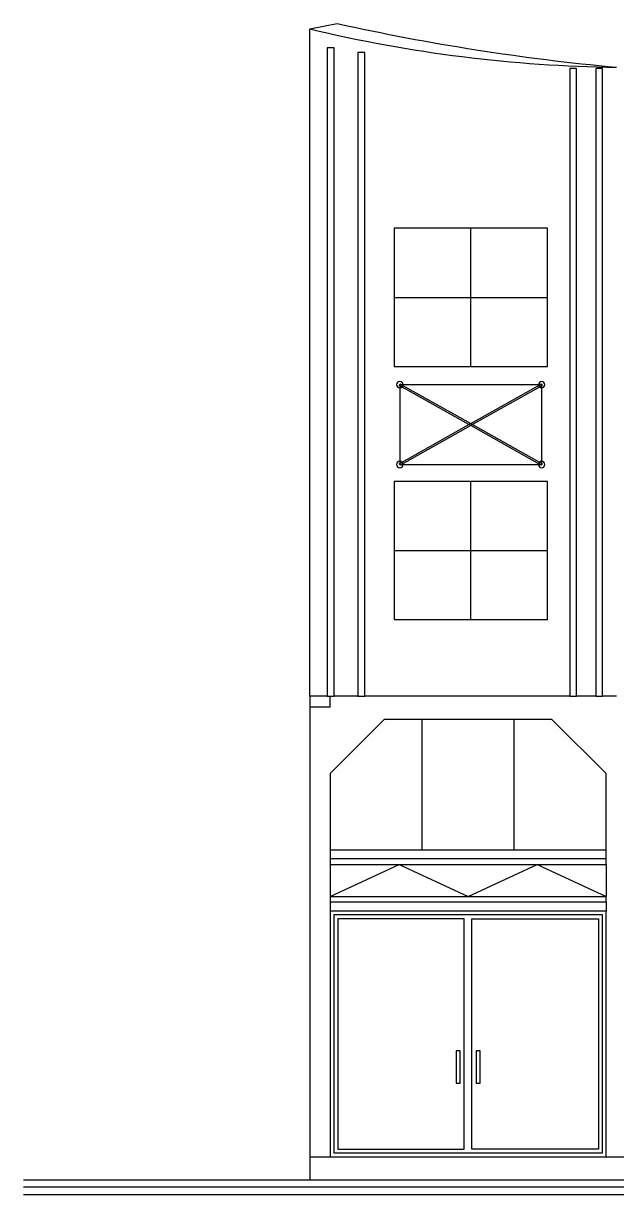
# Model space of a CAD drawing. Header units: inches. Extents: x 407.4 to 441.7, y 117.1 to 134.1.
# Drawn here: x 407.4 to 415.14, y 117.1 to 132.37 of the extents above; entities that cross this region are included whole.
import ezdxf

# ---------------------------------------------------------------- set-up
doc = ezdxf.new("R2010")
doc.units = ezdxf.units.IN
for name, color, linetype, lineweight in [('01_SOURCE_ARCHITECTURE', 7, 'Continuous', 25), ('02_OPENING_BOUNDARIES', 7, 'Continuous', 25), ('03_NEW_GLAZING', 7, 'Continuous', 25), ('04_EXPOSED_METAL', 7, 'Continuous', 25), ('05_TENSION_BRACES', 7, 'Continuous', 25), ('06_SOLAR_FINS', 7, 'Continuous', 25), ('07_FIXINGS', 7, 'Continuous', 25)]:
    doc.layers.add(name, color=color, linetype=linetype, lineweight=lineweight)

# ---------------------------------------------------------------- blocks, each defined once
blk = doc.blocks.new('HT_SOURCE_STOREFRONT_1')
at = {"layer": '02_OPENING_BOUNDARIES'}
for points in [[(1.8, 3.88), (1.8, 4), (1.8, 4.993), (1.093, 5.7), (0.6, 5.7), (-0.6, 5.7), (-1.093, 5.7), (-1.8, 4.993), (-1.8, 4), (-1.8, 3.88)], [(-1.8, 3.32), (-1.8, 3.2)], [(1.8, 3.32), (1.8, 3.2)]]:
    blk.add_lwpolyline(points, dxfattribs=at)
blk = doc.blocks.new('HT_DOOR_ASSEMBLY_1')
at = {"layer": '02_OPENING_BOUNDARIES'}
blk.add_lwpolyline([(-1.8, 3.2), (-1.8, 0), (1.8, 0), (1.8, 3.2)], dxfattribs=at)
for points in [[(-1.75, 0.05), (1.75, 0.05), (1.75, 3.15), (-1.75, 3.15)], [(-1.7, 0.1), (-0.05, 0.1), (-0.05, 3.1), (-1.7, 3.1)], [(0.05, 0.1), (0.05, 3.1), (1.7, 3.1), (1.7, 0.1)]]:
    blk.add_lwpolyline(points, close=True, dxfattribs=at)
blk = doc.blocks.new('HT_WINDOW_E178')
at = {"layer": '02_OPENING_BOUNDARIES'}
blk.add_lwpolyline([(-1, 0), (0, 0), (1, 0)], dxfattribs=at)
blk = doc.blocks.new('HT_WINDOW_E1D4')
at = {"layer": '02_OPENING_BOUNDARIES'}
blk.add_lwpolyline([(1, 0), (1, 0.9), (1, 1.8), (0, 1.8), (-1, 1.8)], dxfattribs=at)
blk = doc.blocks.new('HT_STOREFRONT_1')
at = {"layer": '02_OPENING_BOUNDARIES'}
for points in [[(-1.8, 4), (-0.6, 4), (0.6, 4), (1.8, 4)], [(1.8, 3.2), (-1.8, 3.2)]]:
    blk.add_lwpolyline(points, dxfattribs=at)
blk = doc.blocks.new('HT_TRANSOM_GRID_1')
at = {"layer": '03_NEW_GLAZING'}
for points in [[(-0.6, 0), (-0.6, 1.7)], [(0.6, 0), (0.6, 1.7)]]:
    blk.add_lwpolyline(points, dxfattribs=at)
blk = doc.blocks.new('HT_LATTICE_BEAM_1')
at = {"layer": '04_EXPOSED_METAL'}
for points in [[(1.8, 0.61), (1.8, 0.68), (-1.8, 0.68), (-1.8, 0.61)], [(-1.8, 0.19), (-0.9, 0.61)], [(-1.8, 0.61), (-1.8, 0.19)], [(-1.8, 0.61), (-0.9, 0.61)], [(-0.9, 0.61), (0.9, 0.61)], [(-0.9, 0.61), (0, 0.19)], [(0, 0.19), (0.9, 0.61)], [(0.9, 0.61), (1.8, 0.61)], [(0.9, 0.61), (1.8, 0.19)], [(1.8, 0.61), (1.8, 0.19)], [(-1.8, 0.19), (0, 0.19)], [(-1.8, 0.19), (-1.8, 0.12), (1.8, 0.12), (1.8, 0.19)], [(0, 0.19), (1.8, 0.19)]]:
    blk.add_lwpolyline(points, dxfattribs=at)
blk = doc.blocks.new('HT_DOOR_PULL_1_-1')
at = {"layer": '07_FIXINGS'}
blk.add_lwpolyline([(-0.025, -0.14), (0.025, -0.14), (0.025, 0.28), (-0.025, 0.28)], close=True, dxfattribs=at)
blk = doc.blocks.new('HT_DOOR_PULL_1_1')
at = {"layer": '07_FIXINGS'}
blk.add_lwpolyline([(-0.025, -0.14), (0.025, -0.14), (0.025, 0.28), (-0.025, 0.28)], close=True, dxfattribs=at)
blk = doc.blocks.new('HT_LEFT_TENSION_PANEL')
at = {"layer": '05_TENSION_BRACES'}
for points in [[(-0.925, 1.026), (-0.931, 1.03), (-0.925, 1.04)], [(-0.925, 1.04), (-0.919, 1.05), (-0.901, 1.04)], [(-0.925, 1.04), (-0.925, 1.026)], [(-0.901, 1.04), (-0.925, 1.04)], [(-0.925, 1.026), (-0.925, 0.014)], [(-0.024, 0.52), (-0.925, 1.026)], [(0.901, 1.04), (-0.901, 1.04)], [(-0.901, 1.04), (0, 0.534)], [(0, 0.534), (0.901, 1.04)], [(0.925, 1.026), (0.024, 0.52)], [(0.901, 1.04), (0.919, 1.05), (0.925, 1.04)], [(0.925, 1.04), (0.901, 1.04)], [(0.925, 1.04), (0.931, 1.03), (0.925, 1.026)], [(0.925, 1.026), (0.925, 1.04)], [(0.925, 0.014), (0.925, 1.026)], [(-0.925, 0.014), (-0.024, 0.52)], [(0, 0.506), (-0.901, 0)], [(-0.024, 0.52), (0, 0.534)], [(0, 0.506), (-0.024, 0.52)], [(0, 0.534), (0.024, 0.52)], [(0.024, 0.52), (0, 0.506)], [(0.901, 0), (0, 0.506)], [(0.024, 0.52), (0.925, 0.014)], [(-0.925, 0), (-0.931, 0.01), (-0.925, 0.014)], [(-0.925, 0.014), (-0.925, 0)], [(-0.925, 0), (-0.901, 0)], [(-0.901, 0), (-0.919, -0.01), (-0.925, 0)], [(-0.901, 0), (0.901, 0)], [(0.901, 0), (0.925, 0)], [(0.925, 0), (0.919, -0.01), (0.901, 0)], [(0.925, 0.014), (0.931, 0.01), (0.925, 0)], [(0.925, 0), (0.925, 0.014)]]:
    blk.add_lwpolyline(points, dxfattribs=at)
at = {"layer": '07_FIXINGS'}
for points in [[(-0.883, 1.04, 1), (-0.967, 1.04, 1)], [(0.967, 1.04, 1), (0.883, 1.04, 1)], [(-0.883, 0, 1), (-0.967, 0, 1)], [(0.967, 0, 1), (0.883, 0, 1)]]:
    blk.add_lwpolyline(points, format="xyb", close=True, dxfattribs=at)
blk = doc.blocks.new('HT_FRAME_CLOSURE_E178')
at = {"layer": '02_OPENING_BOUNDARIES'}
blk.add_lwpolyline([(1, 0), (1, 0.9), (1, 1.8), (0, 1.8), (-1, 1.8), (-1, 0.9), (-1, 0)], dxfattribs=at)
blk = doc.blocks.new('HT_SIDE_GLAZING_E178')
at = {"layer": '03_NEW_GLAZING'}
for points in [[(0, 0.9), (0, 1.8)], [(-1, 0.9), (0, 0.9)], [(0, 0), (0, 0.9)], [(0, 0.9), (1, 0.9)]]:
    blk.add_lwpolyline(points, dxfattribs=at)
blk = doc.blocks.new('HT_FRAME_CLOSURE_E1D4')
at = {"layer": '02_OPENING_BOUNDARIES'}
blk.add_lwpolyline([(-1, 1.8), (-1, 0.9), (-1, 0), (0, 0), (1, 0)], dxfattribs=at)
blk = doc.blocks.new('HT_SIDE_GLAZING_E1D4')
at = {"layer": '03_NEW_GLAZING'}
for points in [[(0, 0.9), (0, 1.8)], [(-1, 0.9), (0, 0.9)], [(0, 0), (0, 0.9)], [(0, 0.9), (1, 0.9)]]:
    blk.add_lwpolyline(points, dxfattribs=at)
blk = doc.blocks.new('HT_VERTICAL_FIN_1')
at = {"layer": '06_SOLAR_FINS'}
blk.add_lwpolyline([(-0.045, 0), (-0.009, 0), (0.045, 0), (0.045, 8.452), (-0.045, 8.452)], close=True, dxfattribs=at)
blk = doc.blocks.new('HT_VERTICAL_FIN_2')
at = {"layer": '06_SOLAR_FINS'}
blk.add_lwpolyline([(-0.045, 0), (0.045, 0), (0.045, 8.392), (-0.045, 8.392)], close=True, dxfattribs=at)
blk = doc.blocks.new('HT_VERTICAL_FIN_3')
at = {"layer": '06_SOLAR_FINS'}
blk.add_lwpolyline([(-0.045, 0), (0.045, 0), (0.045, 8.182), (-0.045, 8.182)], close=True, dxfattribs=at)
blk = doc.blocks.new('HT_VERTICAL_FIN_4')
at = {"layer": '06_SOLAR_FINS'}
blk.add_lwpolyline([(-0.045, 0), (0.045, 0), (0.045, 8.182), (-0.045, 8.182)], close=True, dxfattribs=at)
blk = doc.blocks.new('HT_SOURCE_FASCIA_RETURNS')
at = {"layer": '01_SOURCE_ARCHITECTURE'}
for points in [[(411.401, 123.458), (411.401, 123.598)], [(431.866, 123.458), (431.866, 123.598)]]:
    blk.add_lwpolyline(points, dxfattribs=at)

msp = doc.modelspace()

# ---------------------------------------------------------------- linework, layer by layer
at = {"layer": '01_SOURCE_ARCHITECTURE'}
for points in [[(411.136, 123.598), (411.136, 132.298), (411.496, 132.368)], [(411.136, 123.598), (411.136, 123.458)], [(411.365, 123.598), (411.136, 123.598)], [(411.765, 123.598), (411.455, 123.598)], [(414.525, 123.598), (411.855, 123.598)], [(414.865, 123.598), (414.615, 123.598)], [(415.136, 123.598), (414.955, 123.598)], [(411.136, 123.458), (411.136, 117.598)], [(411.401, 123.458), (411.136, 123.458)], [(411.136, 117.598), (411.136, 117.298)], [(411.136, 117.598), (411.401, 117.598)], [(415.001, 117.598), (415.456, 117.598)], [(407.404, 117.298), (411.136, 117.298)], [(411.136, 117.298), (432.136, 117.298)], [(407.404, 117.206), (441.719, 117.206)], [(407.404, 117.104), (441.719, 117.104)]]:
    msp.add_lwpolyline(points, dxfattribs=at)
for centre, radius, start, end in [((417.758, 160.443), 28.765, -102.5745, -95.2295), ((415.357, 149.811), 18.015, -103.549, -90.701)]:
    msp.add_arc(centre, radius, start, end, dxfattribs=at)

# ---------------------------------------------------------------- block references
for name, p in [('HT_VERTICAL_FIN_1', (411.41, 123.598)), ('HT_VERTICAL_FIN_2', (411.81, 123.598)), ('HT_VERTICAL_FIN_3', (414.57, 123.598)), ('HT_VERTICAL_FIN_4', (414.91, 123.598)), ('HT_WINDOW_E1D4', (413.236, 127.898)), ('HT_FRAME_CLOSURE_E1D4', (413.236, 127.898)), ('HT_SIDE_GLAZING_E1D4', (413.236, 127.898)), ('HT_LEFT_TENSION_PANEL', (413.235, 126.62)), ('HT_FRAME_CLOSURE_E178', (413.236, 124.598)), ('HT_SIDE_GLAZING_E178', (413.236, 124.598)), ('HT_WINDOW_E178', (413.236, 124.598)), ('HT_SOURCE_FASCIA_RETURNS', (0, 0)), ('HT_SOURCE_STOREFRONT_1', (413.201, 117.598)), ('HT_TRANSOM_GRID_1', (413.201, 121.598)), ('HT_STOREFRONT_1', (413.201, 117.598)), ('HT_LATTICE_BEAM_1', (413.201, 120.798)), ('HT_DOOR_ASSEMBLY_1', (413.201, 117.598)), ('HT_DOOR_PULL_1_-1', (413.071, 118.698)), ('HT_DOOR_PULL_1_1', (413.331, 118.698))]:
    msp.add_blockref(name, p)

doc.saveas('drawing.dxf')
